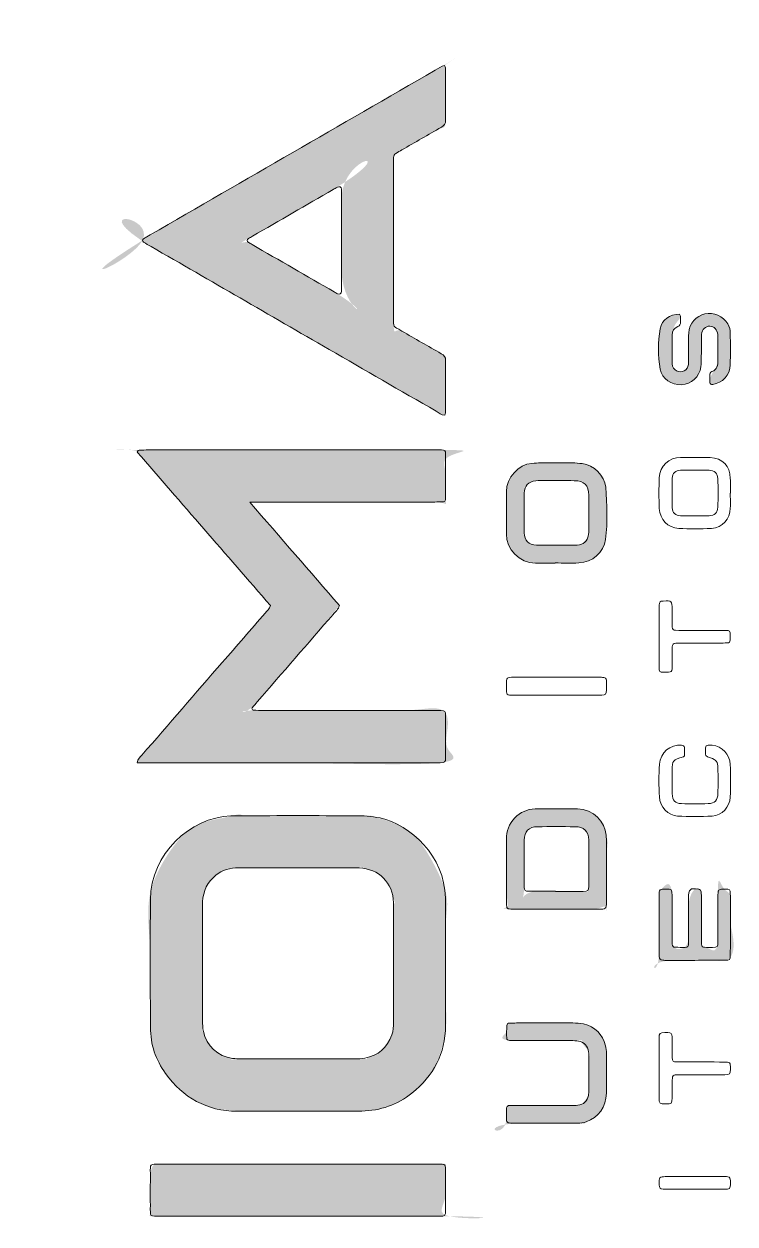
# Model space of a CAD drawing. Header units: metres. Extents: x -144 to 1000, y -717 to 29.
# Drawn here: x 62.16 to 63.216, y -548.231 to -546.448 of the extents above; entities that cross this region are included whole.
import ezdxf

# ---------------------------------------------------------------- set-up
doc = ezdxf.new("R2010")
doc.units = ezdxf.units.M
doc.layers.get('0').update_dxf_attribs({"color": 1})
doc.layers.add('G-IMPT', color=1, linetype='Continuous', lineweight=9)

# ---------------------------------------------------------------- blocks, each defined once
blk = doc.blocks.new('Bajo Derecha A2 - 00-LOGO ACROMATICO_dwg-1898258-INDICE Y PORTADA')
at = {"layer": 'G-IMPT', "lineweight": 9}
h = blk.add_hatch(color=256, dxfattribs=at)
edge = h.paths.add_edge_path()
edge.add_spline(control_points=[(2.877329, -17.94751), (2.877268, -17.947524), (2.878387, -17.94689), (2.875439, -17.948589), (2.874672, -17.949034), (2.871042, -17.951117), (2.874064, -17.949907), (2.871822, -17.94959), (2.873307, -17.950424), (2.87385, -17.950739), (2.874269, -17.950981), (2.874853, -17.951319), (2.875708, -17.951812), (2.876035, -17.952001), (2.876401, -17.952212), (2.877328, -17.952746), (2.877263, -17.95273), (2.877331, -17.952732)], knot_values=[-1, -1, -1, -1, -0.854167, -0.833333, -0.791667, -0.770833, -0.572917, -0.375, -0.354167, -0.333333, -0.3125, -0.291667, -0.25, -0.208333, -0.1875, -0.166667, 0, 0, 0, 0], degree=3, periodic=0)
edge.add_spline(control_points=[(2.877331, -17.952732), (2.877339, -17.952743), (2.877343, -17.952795), (2.877342, -17.952201), (2.877346, -17.951865), (2.877358, -17.951859), (2.877169, -17.951754), (2.876975, -17.95164), (2.876793, -17.95154), (2.876577, -17.95139), (2.87657, -17.951603), (2.876563, -17.951148), (2.876564, -17.950799), (2.876567, -17.95035), (2.876566, -17.949013), (2.87657, -17.948846), (2.876551, -17.948852), (2.876743, -17.948739), (2.877002, -17.948592), (2.877298, -17.948408), (2.877343, -17.948471), (2.877345, -17.948244), (2.877342, -17.948047), (2.877344, -17.947449), (2.877339, -17.947504), (2.877329, -17.94751)], knot_values=[-1, -1, -1, -1, -0.895833, -0.875, -0.854167, -0.78125, -0.75, -0.729167, -0.708333, -0.682292, -0.625, -0.614583, -0.604167, -0.583333, -0.5625, -0.494792, -0.333333, -0.291667, -0.270833, -0.239583, -0.174479, -0.145833, -0.125, -0.104167, 0, 0, 0, 0], degree=3, periodic=0)
edge = h.paths.add_edge_path()
edge.add_spline(control_points=[(2.874399, -17.950153), (2.874337, -17.95011), (2.873989, -17.950334), (2.87526, -17.949594), (2.876819, -17.948716), (2.875742, -17.948843), (2.87579, -17.949686), (2.875786, -17.949906), (2.875787, -17.950054), (2.875787, -17.950128)], knot_values=[-1, -1, -1, -1, -0.666667, -0.619048, -0.571429, -0.142857, -0.095238, -0.047619, 0, 0, 0, 0], degree=3, periodic=0)
edge.add_spline(control_points=[(2.875787, -17.950128), (2.875787, -17.950205), (2.875789, -17.950356), (2.875759, -17.951232), (2.876422, -17.951309), (2.875429, -17.950749), (2.874415, -17.950162), (2.874423, -17.950168), (2.874399, -17.950153)], knot_values=[-1, -1, -1, -1, -0.941176, -0.882353, -0.352941, -0.294118, -0.235294, 0, 0, 0, 0], degree=3, periodic=0)
h = blk.add_hatch(color=256, dxfattribs=at)
edge = h.paths.add_edge_path()
edge.add_spline(control_points=[(2.881336, -17.952275), (2.881259, -17.952288), (2.881282, -17.952166), (2.881423, -17.951961), (2.881407, -17.951593), (2.88145, -17.951581), (2.881319, -17.951354), (2.881162, -17.951453), (2.881167, -17.951672), (2.881163, -17.951901), (2.881186, -17.951916), (2.881112, -17.952172), (2.880959, -17.952272), (2.880772, -17.952287), (2.880592, -17.952193), (2.880545, -17.952003), (2.880521, -17.951802), (2.880529, -17.95157), (2.880565, -17.951386), (2.880656, -17.95125), (2.880772, -17.951224), (2.880842, -17.951225)], knot_values=[-1, -1, -1, -1, -0.770833, -0.710938, -0.677083, -0.578125, -0.505208, -0.4375, -0.395833, -0.354167, -0.290365, -0.260417, -0.229167, -0.197917, -0.166667, -0.135417, -0.114583, -0.088542, -0.0625, -0.03125, 0, 0, 0, 0], degree=3, periodic=0)
edge.add_spline(control_points=[(2.880842, -17.951225), (2.880873, -17.951326), (2.880749, -17.951306), (2.880729, -17.951595), (2.880732, -17.951906), (2.880711, -17.952062), (2.880938, -17.952118), (2.880982, -17.951916), (2.880977, -17.951812), (2.880962, -17.951546), (2.881008, -17.951348), (2.881188, -17.951201), (2.881422, -17.951222), (2.881604, -17.9514), (2.881601, -17.951438), (2.881598, -17.951692), (2.881609, -17.951894), (2.881587, -17.95207), (2.881509, -17.952215), (2.881401, -17.952261), (2.881336, -17.952275)], knot_values=[-1, -1, -1, -1, -0.796875, -0.75, -0.71875, -0.65625, -0.578125, -0.498698, -0.4375, -0.395833, -0.354167, -0.3125, -0.270833, -0.229167, -0.15625, -0.119792, -0.09375, -0.0625, -0.03125, 0, 0, 0, 0], degree=3, periodic=0)
h = blk.add_hatch(color=256, dxfattribs=at)
edge = h.paths.add_edge_path()
edge.add_line((2.872734, -17.953285), (2.873729, -17.954431))
edge.add_line((2.873729, -17.954431), (2.874724, -17.955577))
edge.add_spline(control_points=[(2.874415, -17.954031), (2.874493, -17.954031), (2.874401, -17.954031), (2.87487, -17.954031), (2.875352, -17.954031), (2.875875, -17.954031), (2.876402, -17.954031), (2.877035, -17.954031), (2.8774, -17.954022), (2.877337, -17.954137), (2.877337, -17.953845), (2.877361, -17.953583), (2.877235, -17.953273), (2.878068, -17.953253), (2.876616, -17.953254), (2.87561, -17.953254), (2.874831, -17.953254), (2.874073, -17.953254), (2.873439, -17.953254), (2.87173, -17.953255), (2.872767, -17.95322), (2.872734, -17.953285)], knot_values=[0, 0, 0, 0, 0.104167, 0.125, 0.145833, 0.166667, 0.1875, 0.208333, 0.25, 0.419271, 0.479167, 0.520833, 0.5625, 0.661458, 0.6875, 0.708333, 0.729167, 0.75, 0.770833, 0.791667, 1, 1, 1, 1], degree=3, periodic=0)
edge = h.paths.add_edge_path()
edge.add_spline(control_points=[(2.875756, -17.955576), (2.875665, -17.955687), (2.875522, -17.95586), (2.875317, -17.956104), (2.875164, -17.956285), (2.874947, -17.956535), (2.874668, -17.956841), (2.874383, -17.957218), (2.874215, -17.957161), (2.874453, -17.957142), (2.87468, -17.957147), (2.874999, -17.957148), (2.875506, -17.957149), (2.876084, -17.957147), (2.87647, -17.957147), (2.876699, -17.957148), (2.876998, -17.957131), (2.877209, -17.957089), (2.877373, -17.957176), (2.877384, -17.957376), (2.877343, -17.95759), (2.87736, -17.957754), (2.877543, -17.957873), (2.877193, -17.957949), (2.8764, -17.957952), (2.875414, -17.957933), (2.874768, -17.957926), (2.874234, -17.957928), (2.873527, -17.957927), (2.873042, -17.957927), (2.872735, -17.957927)], knot_values=[0, 0, 0, 0, 0.055556, 0.083333, 0.111111, 0.138889, 0.180556, 0.215278, 0.305556, 0.333333, 0.347222, 0.361111, 0.388889, 0.416667, 0.4375, 0.451389, 0.472222, 0.527778, 0.576389, 0.611111, 0.645833, 0.694444, 0.756944, 0.777778, 0.833333, 0.861111, 0.888889, 0.916667, 0.944444, 1, 1, 1, 1], degree=3, periodic=0)
edge.add_spline(control_points=[(2.872735, -17.957927), (2.872707, -17.95793), (2.872749, -17.957866), (2.872975, -17.957619), (2.873598, -17.956897), (2.873949, -17.956494), (2.87432, -17.956066), (2.874722, -17.955605), (2.874727, -17.955596), (2.874724, -17.955577)], knot_values=[0, 0, 0, 0, 0.214286, 0.285714, 0.428571, 0.5, 0.571429, 0.75, 1, 1, 1, 1], degree=3, periodic=0)
edge.add_line((2.875756, -17.955576), (2.875095, -17.954815))
edge.add_line((2.875095, -17.954815), (2.874415, -17.954031))
h = blk.add_hatch(color=256, dxfattribs=at)
edge = h.paths.add_edge_path()
edge.add_spline(control_points=[(2.878982, -17.954943), (2.878926, -17.954943), (2.878822, -17.954945), (2.878711, -17.954945), (2.87846, -17.954901), (2.87834, -17.954768), (2.878239, -17.954593), (2.878258, -17.954393), (2.878249, -17.954197), (2.878259, -17.954005), (2.878239, -17.953807), (2.878334, -17.953627), (2.878474, -17.953485), (2.878837, -17.953422), (2.878779, -17.953446), (2.879362, -17.953448), (2.879267, -17.953434), (2.879542, -17.953495), (2.879689, -17.953631), (2.879744, -17.953813), (2.87975, -17.954001), (2.87976, -17.954181), (2.879753, -17.954364), (2.879745, -17.954551), (2.879707, -17.954724), (2.879592, -17.954859), (2.879424, -17.954932), (2.879177, -17.954959), (2.879077, -17.954944), (2.878982, -17.954942)], knot_values=[0, 0, 0, 0, 0.052083, 0.09375, 0.119792, 0.145833, 0.169271, 0.197917, 0.229167, 0.252604, 0.28125, 0.3125, 0.338542, 0.369792, 0.5, 0.541667, 0.630208, 0.664062, 0.697917, 0.729167, 0.75, 0.770833, 0.791667, 0.8125, 0.838542, 0.864583, 0.895833, 0.927083, 1, 1, 1, 1], degree=3, periodic=0)
edge.add_line((2.878982, -17.954943), (2.878982, -17.954943))
edge.add_line((2.878982, -17.954943), (2.878982, -17.954942))
edge = h.paths.add_edge_path()
edge.add_line((2.878998, -17.954677), (2.878998, -17.954677))
edge.add_line((2.878998, -17.954677), (2.878998, -17.954677))
edge.add_spline(control_points=[(2.878998, -17.954677), (2.87893, -17.954678), (2.878812, -17.954682), (2.878601, -17.954673), (2.878513, -17.954589), (2.87852, -17.954363), (2.878516, -17.954181), (2.878521, -17.954001), (2.878514, -17.953796), (2.878644, -17.953704), (2.878768, -17.953712), (2.878899, -17.953713), (2.879152, -17.953708), (2.879349, -17.953713), (2.879474, -17.953776), (2.879488, -17.953969), (2.879484, -17.95417), (2.87948, -17.954563), (2.879525, -17.954485), (2.879369, -17.954697), (2.879169, -17.954674), (2.879052, -17.954677), (2.878998, -17.954677)], knot_values=[-1, -1, -1, -1, -0.9375, -0.885417, -0.828125, -0.796875, -0.770833, -0.744792, -0.713542, -0.65625, -0.578125, -0.520833, -0.479167, -0.442708, -0.390625, -0.354167, -0.322917, -0.291667, -0.167969, -0.104167, -0.046875, 0, 0, 0, 0], degree=3, periodic=0)
h = blk.add_hatch(color=256, dxfattribs=at)
edge = h.paths.add_edge_path()
edge.add_spline(control_points=[(2.877343, -17.960922), (2.877343, -17.961004), (2.877344, -17.961148), (2.877343, -17.961359), (2.877345, -17.961573), (2.877362, -17.961778), (2.877333, -17.962002), (2.87727, -17.962263), (2.877161, -17.962541), (2.876977, -17.962747), (2.876786, -17.962906), (2.876621, -17.963015), (2.876437, -17.963079), (2.876242, -17.963127), (2.876042, -17.96313), (2.875844, -17.963139), (2.875706, -17.963133), (2.875411, -17.963134), (2.875173, -17.963133), (2.874958, -17.963135), (2.874781, -17.963139), (2.874599, -17.963141), (2.874424, -17.963134), (2.874251, -17.963125), (2.874075, -17.963116), (2.873904, -17.963094), (2.873747, -17.963051), (2.873598, -17.962972), (2.873454, -17.962868), (2.873313, -17.962745), (2.873173, -17.962608), (2.87307, -17.962456), (2.872993, -17.962258), (2.872946, -17.962125), (2.872934, -17.961966), (2.872925, -17.961677), (2.872925, -17.96141), (2.872927, -17.961148), (2.872929, -17.960916), (2.872928, -17.96066), (2.8729, -17.960369), (2.872895, -17.960062), (2.872932, -17.959819), (2.873028, -17.959577), (2.873161, -17.959334), (2.873303, -17.959136), (2.873458, -17.958958), (2.873624, -17.958847), (2.873845, -17.958781), (2.874068, -17.958743), (2.874341, -17.958668), (2.874217, -17.958723), (2.874642, -17.958715), (2.875389, -17.958717), (2.875785, -17.958718), (2.875958, -17.958716), (2.876203, -17.958727), (2.87617, -17.958694), (2.876477, -17.958794), (2.876718, -17.958884), (2.876885, -17.959009), (2.877013, -17.959177), (2.877144, -17.959391), (2.877247, -17.959596), (2.877333, -17.959798), (2.877376, -17.959984), (2.87736, -17.960178), (2.877339, -17.960361), (2.877347, -17.960617), (2.877343, -17.960799), (2.877341, -17.960922)], knot_values=[0, 0, 0, 0, 0.019231, 0.033654, 0.048077, 0.067308, 0.079327, 0.096154, 0.115385, 0.134615, 0.149038, 0.163462, 0.182692, 0.201923, 0.221154, 0.240385, 0.269231, 0.288462, 0.307692, 0.317308, 0.326923, 0.336538, 0.346154, 0.355769, 0.365385, 0.375, 0.384615, 0.394231, 0.403846, 0.413462, 0.425481, 0.442308, 0.461538, 0.480769, 0.5, 0.509615, 0.519231, 0.528846, 0.536058, 0.543269, 0.557692, 0.567308, 0.576923, 0.586538, 0.596154, 0.605769, 0.612981, 0.625, 0.634615, 0.644231, 0.658654, 0.706731, 0.721154, 0.769231, 0.778846, 0.793269, 0.808894, 0.84375, 0.860577, 0.875, 0.884615, 0.894231, 0.903846, 0.913462, 0.920673, 0.932692, 0.947115, 0.959135, 0.971154, 1, 1, 1, 1], degree=3, periodic=0)
edge.add_line((2.877343, -17.960922), (2.877342, -17.960922))
edge.add_line((2.877342, -17.960922), (2.877341, -17.960922))
edge = h.paths.add_edge_path()
edge.add_spline(control_points=[(2.873708, -17.960923), (2.873707, -17.960617), (2.873708, -17.960233), (2.873709, -17.959872), (2.873774, -17.959749), (2.873926, -17.959582), (2.87407, -17.959507), (2.874353, -17.959492), (2.873994, -17.959498), (2.874974, -17.959498), (2.875608, -17.959496), (2.87622, -17.959507), (2.875961, -17.959446), (2.876316, -17.959564), (2.876493, -17.959715), (2.87663, -17.960165), (2.876557, -17.959882), (2.876566, -17.960345), (2.876565, -17.96064), (2.876565, -17.960835), (2.876565, -17.960932)], knot_values=[-1, -1, -1, -1, -0.947917, -0.916667, -0.854167, -0.802083, -0.75, -0.682292, -0.583333, -0.541667, -0.5, -0.447917, -0.34375, -0.3125, -0.28125, -0.244792, -0.125, -0.083333, -0.041667, 0, 0, 0, 0], degree=3, periodic=0)
edge.add_spline(control_points=[(2.876565, -17.960932), (2.876565, -17.961035), (2.876565, -17.961234), (2.876563, -17.961801), (2.876579, -17.961875), (2.876513, -17.962075), (2.876369, -17.962264), (2.876037, -17.962377), (2.876343, -17.962346), (2.875586, -17.962351), (2.87498, -17.962351), (2.873794, -17.962344), (2.874375, -17.962398), (2.873975, -17.962296), (2.87383, -17.962186), (2.873678, -17.961868), (2.873715, -17.961971), (2.873708, -17.96159), (2.873708, -17.961179), (2.873708, -17.960923)], knot_values=[-1, -1, -1, -1, -0.958333, -0.916667, -0.791667, -0.739583, -0.697917, -0.65625, -0.541667, -0.5, -0.458333, -0.416667, -0.290365, -0.260417, -0.229167, -0.1875, -0.083333, -0.041667, 0, 0, 0, 0], degree=3, periodic=0)
h = blk.add_hatch(color=256, dxfattribs=at)
edge = h.paths.add_edge_path()
edge.add_spline(control_points=[(2.878997, -17.958615), (2.878925, -17.958615), (2.878776, -17.958616), (2.878566, -17.958618), (2.878453, -17.958679), (2.878313, -17.958808), (2.878256, -17.958961), (2.87825, -17.959061), (2.878254, -17.959397), (2.878248, -17.960088), (2.878336, -17.960082), (2.878082, -17.960115), (2.878614, -17.960114), (2.878798, -17.960114), (2.878925, -17.960114), (2.878988, -17.960114)], knot_values=[-1, -1, -1, -1, -0.958333, -0.90625, -0.833333, -0.770833, -0.703125, -0.65625, -0.625, -0.583333, -0.364583, -0.125, -0.083333, -0.041667, 0, 0, 0, 0], degree=3, periodic=0)
edge.add_spline(control_points=[(2.878988, -17.960114), (2.879093, -17.960114), (2.879317, -17.960112), (2.879673, -17.960127), (2.879758, -17.959998), (2.879748, -17.960266), (2.87975, -17.959659), (2.879746, -17.959056), (2.879795, -17.959196), (2.879693, -17.958813), (2.879545, -17.958671), (2.879362, -17.958606), (2.879167, -17.958618), (2.879053, -17.958613), (2.878997, -17.958615)], knot_values=[-1, -1, -1, -1, -0.916667, -0.833333, -0.635417, -0.458333, -0.416667, -0.375, -0.197917, -0.151042, -0.114583, -0.072917, -0.036458, 0, 0, 0, 0], degree=3, periodic=0)
edge = h.paths.add_edge_path()
edge.add_line((2.878987, -17.959847), (2.878987, -17.959848))
edge.add_line((2.878987, -17.959848), (2.878987, -17.959848))
edge.add_spline(control_points=[(2.878987, -17.959847), (2.878887, -17.959847), (2.8784, -17.959808), (2.878532, -17.960151), (2.878518, -17.959469), (2.878518, -17.959171), (2.878524, -17.958938), (2.878602, -17.95889), (2.878811, -17.958877), (2.879013, -17.958881), (2.879198, -17.958882), (2.879395, -17.958883), (2.879475, -17.958962), (2.879485, -17.959132), (2.879484, -17.959363), (2.879483, -17.959624), (2.879484, -17.959909), (2.879443, -17.95984), (2.879155, -17.95985), (2.879045, -17.959848), (2.878987, -17.959848)], knot_values=[-1, -1, -1, -1, -0.927083, -0.708333, -0.645833, -0.614583, -0.578125, -0.515625, -0.479167, -0.447917, -0.416667, -0.380208, -0.322917, -0.286458, -0.260417, -0.229167, -0.1875, -0.083333, -0.041667, 0, 0, 0, 0], degree=3, periodic=0)
h = blk.add_hatch(color=256, dxfattribs=at)
edge = h.paths.add_edge_path()
edge.add_line((2.8816, -17.960345), (2.8816, -17.960345))
edge.add_line((2.8816, -17.960345), (2.8816, -17.960345))
edge.add_spline(control_points=[(2.8816, -17.960345), (2.881632, -17.960463), (2.88167, -17.960698), (2.881601, -17.960891), (2.881398, -17.960887), (2.881229, -17.960875), (2.881064, -17.960884), (2.880877, -17.960885), (2.880266, -17.960861), (2.880549, -17.961221), (2.880534, -17.96061), (2.880537, -17.959717), (2.880492, -17.959971), (2.880721, -17.959594), (2.880735, -17.960039), (2.88073, -17.960298), (2.880732, -17.96052), (2.88071, -17.960684), (2.880858, -17.960743), (2.880985, -17.960629), (2.880976, -17.960401), (2.880966, -17.960161), (2.880981, -17.959915), (2.88112, -17.959736), (2.881181, -17.959875), (2.881166, -17.960064), (2.881166, -17.960344), (2.881165, -17.960789), (2.881204, -17.960597), (2.8814, -17.960816), (2.881424, -17.960507), (2.881421, -17.960223), (2.881401, -17.959475), (2.881456, -17.959849), (2.881622, -17.95986), (2.881596, -17.960155), (2.881601, -17.960277), (2.8816, -17.960345)], knot_values=[-1, -1, -1, -1, -0.982143, -0.957589, -0.941964, -0.929688, -0.919643, -0.910714, -0.901786, -0.821429, -0.8125, -0.803571, -0.736607, -0.678571, -0.660714, -0.651786, -0.638393, -0.607143, -0.553571, -0.517857, -0.497768, -0.482143, -0.455357, -0.424107, -0.375, -0.352679, -0.339286, -0.323661, -0.263393, -0.216518, -0.205357, -0.196429, -0.180804, -0.098214, -0.053571, -0.026786, 0, 0, 0, 0], degree=3, periodic=0)
h = blk.add_hatch(color=256, dxfattribs=at)
edge = h.paths.add_edge_path()
edge.add_spline(control_points=[(2.879215, -17.963046), (2.879252, -17.96305), (2.879382, -17.96308), (2.8795, -17.962847), (2.879483, -17.962824), (2.879477, -17.962241), (2.879539, -17.962288), (2.879298, -17.962039), (2.879499, -17.962085), (2.878708, -17.962076), (2.878022, -17.962087), (2.878385, -17.961946), (2.878165, -17.961808), (2.878569, -17.961816), (2.878727, -17.961815), (2.878816, -17.961815)], knot_values=[-1, -1, -1, -1, -0.90625, -0.833333, -0.770833, -0.729167, -0.645833, -0.585938, -0.5, -0.458333, -0.416667, -0.25, -0.083333, -0.041667, 0, 0, 0, 0], degree=3, periodic=0)
edge.add_spline(control_points=[(2.878816, -17.961815), (2.878897, -17.961814), (2.879024, -17.961814), (2.879296, -17.961816), (2.879333, -17.961812), (2.879508, -17.961855), (2.879717, -17.962035), (2.879747, -17.962237), (2.87975, -17.962244), (2.879749, -17.96251), (2.879758, -17.962709), (2.87974, -17.962888), (2.879724, -17.963077), (2.879563, -17.963228), (2.879329, -17.963353), (2.879549, -17.963302), (2.878812, -17.963314), (2.877691, -17.9633), (2.878312, -17.963637), (2.878237, -17.963035), (2.87832, -17.963048), (2.878584, -17.963042), (2.878804, -17.963047), (2.879003, -17.963045), (2.879145, -17.963046), (2.879215, -17.963046)], knot_values=[-1, -1, -1, -1, -0.958333, -0.927083, -0.864583, -0.822917, -0.791667, -0.751302, -0.6875, -0.65625, -0.635417, -0.614583, -0.585938, -0.5625, -0.53125, -0.458333, -0.416667, -0.395833, -0.161458, -0.123698, -0.080729, -0.0625, -0.041667, -0.020833, 0, 0, 0, 0], degree=3, periodic=0)
h = blk.add_hatch(color=256, dxfattribs=at)
edge = h.paths.add_edge_path()
edge.add_spline(control_points=[(2.875136, -17.964702), (2.874824, -17.964702), (2.874259, -17.964702), (2.873262, -17.964701), (2.872867, -17.964703), (2.872948, -17.964717), (2.872925, -17.964477), (2.872933, -17.964287), (2.87292, -17.96399), (2.873025, -17.963893), (2.873004, -17.963926), (2.873258, -17.963924), (2.873803, -17.963925), (2.874378, -17.963925), (2.874843, -17.963925), (2.875145, -17.963925)], knot_values=[-1, -1, -1, -1, -0.958333, -0.916667, -0.895833, -0.78125, -0.708333, -0.625, -0.552083, -0.40625, -0.208333, -0.166667, -0.125, -0.083333, 0, 0, 0, 0], degree=3, periodic=0)
edge.add_spline(control_points=[(2.875145, -17.963925), (2.875326, -17.963925), (2.87569, -17.963925), (2.876218, -17.963924), (2.877432, -17.963929), (2.877337, -17.963866), (2.87734, -17.964176), (2.877369, -17.964491), (2.877035, -17.964819), (2.878678, -17.964699), (2.876789, -17.964702), (2.876185, -17.964702), (2.875692, -17.964702), (2.875322, -17.964702), (2.875136, -17.964702)], knot_values=[-1, -1, -1, -1, -0.952381, -0.904762, -0.857143, -0.660714, -0.595238, -0.52381, -0.380952, -0.095238, -0.071429, -0.047619, -0.02381, 0, 0, 0, 0], degree=3, periodic=0)
for points, knots in [([(2.877331, -17.952732), (2.877279, -17.952735), (2.877242, -17.952697), (2.877201, -17.952674), (2.876668, -17.952367), (2.876135, -17.952059), (2.875602, -17.951751), (2.874716, -17.951239), (2.873829, -17.950727), (2.872943, -17.950215), (2.872904, -17.950193), (2.872865, -17.950172), (2.872828, -17.950147), (2.872809, -17.950134), (2.872808, -17.950113), (2.872828, -17.9501), (2.872861, -17.950078), (2.872895, -17.950058), (2.872929, -17.950039), (2.874349, -17.949219), (2.875768, -17.948399), (2.877188, -17.94758), (2.877233, -17.947554), (2.877276, -17.947519), (2.877329, -17.94751)], [0, 0, 0, 0, 1, 1, 1, 2, 2, 2, 3, 3, 3, 4, 4, 4, 5, 5, 5, 6, 6, 6, 7, 7, 7, 8, 8, 8, 8]), ([(2.877329, -17.94751), (2.877335, -17.947526), (2.877342, -17.947535), (2.877342, -17.947544), (2.877343, -17.947805), (2.877342, -17.948066), (2.877344, -17.948327), (2.877345, -17.948379), (2.877322, -17.948407), (2.87728, -17.948431), (2.877083, -17.948543), (2.876887, -17.948657), (2.876691, -17.94877), (2.876661, -17.948787), (2.876632, -17.948805), (2.876602, -17.948822), (2.876578, -17.948835), (2.876568, -17.948856), (2.876567, -17.948882), (2.876566, -17.948916), (2.876566, -17.948951), (2.876566, -17.948985), (2.876566, -17.949744), (2.876566, -17.950502), (2.876567, -17.951261), (2.876567, -17.951436), (2.876547, -17.951392), (2.87669, -17.951477), (2.876885, -17.951592), (2.877082, -17.951703), (2.877279, -17.951815), (2.877321, -17.951839), (2.877345, -17.951867), (2.877344, -17.951919), (2.877342, -17.95218), (2.877343, -17.952441), (2.877342, -17.952702), (2.877342, -17.952711), (2.877336, -17.95272), (2.877331, -17.952732)], [8, 8, 8, 8, 9, 9, 9, 10, 10, 10, 11, 11, 11, 12, 12, 12, 13, 13, 13, 14, 14, 14, 15, 15, 15, 16, 16, 16, 17, 17, 17, 18, 18, 18, 19, 19, 19, 20, 20, 20, 21, 21, 21, 21]), ([(2.874399, -17.950153), (2.874373, -17.950136), (2.874371, -17.950112), (2.874395, -17.950096), (2.874416, -17.950083), (2.874437, -17.950071), (2.874459, -17.950059), (2.874859, -17.949827), (2.87526, -17.949595), (2.875661, -17.949364), (2.875682, -17.949351), (2.875704, -17.949339), (2.875726, -17.949328), (2.875761, -17.94931), (2.875784, -17.949321), (2.875786, -17.949359), (2.875788, -17.949394), (2.875787, -17.949428), (2.875787, -17.949463), (2.875787, -17.949685), (2.875787, -17.949906), (2.875787, -17.950128)], [6, 6, 6, 6, 7, 7, 7, 8, 8, 8, 9, 9, 9, 10, 10, 10, 11, 11, 11, 12, 12, 12, 13, 13, 13, 13]), ([(2.875787, -17.950128), (2.875787, -17.950345), (2.875787, -17.950562), (2.875787, -17.950779), (2.875787, -17.950813), (2.875787, -17.950848), (2.875786, -17.950882), (2.875784, -17.950922), (2.875763, -17.950937), (2.87573, -17.950921), (2.875713, -17.950912), (2.875696, -17.950902), (2.875679, -17.950892), (2.875269, -17.950656), (2.87486, -17.95042), (2.87445, -17.950183), (2.874433, -17.950173), (2.874416, -17.950164), (2.874399, -17.950153)], [0, 0, 0, 0, 1, 1, 1, 2, 2, 2, 3, 3, 3, 4, 4, 4, 5, 5, 5, 6, 6, 6, 6]), ([(2.881336, -17.952275), (2.881314, -17.952278), (2.881296, -17.952267), (2.881294, -17.952245), (2.881291, -17.95221), (2.88129, -17.952176), (2.881291, -17.952142), (2.881291, -17.952116), (2.881299, -17.952093), (2.881325, -17.952082), (2.881402, -17.952051), (2.881417, -17.951988), (2.881415, -17.951914), (2.881413, -17.951801), (2.881415, -17.951687), (2.881415, -17.951574), (2.881415, -17.951559), (2.881415, -17.951544), (2.881413, -17.95153), (2.881405, -17.951457), (2.881355, -17.951405), (2.881292, -17.951404), (2.881228, -17.951403), (2.881173, -17.951452), (2.88117, -17.951526), (2.881165, -17.951634), (2.881168, -17.951742), (2.881166, -17.95185), (2.881166, -17.951904), (2.881167, -17.951959), (2.881159, -17.952012), (2.881137, -17.952163), (2.881017, -17.952271), (2.880869, -17.952278), (2.88072, -17.952286), (2.880579, -17.952194), (2.880553, -17.952045), (2.880517, -17.951846), (2.880517, -17.951642), (2.880553, -17.951444), (2.880579, -17.951302), (2.880692, -17.951228), (2.880842, -17.951225)], [13, 13, 13, 13, 14, 14, 14, 15, 15, 15, 16, 16, 16, 17, 17, 17, 18, 18, 18, 19, 19, 19, 20, 20, 20, 21, 21, 21, 22, 22, 22, 23, 23, 23, 24, 24, 24, 25, 25, 25, 26, 26, 26, 27, 27, 27, 27]), ([(2.880842, -17.951225), (2.880863, -17.951262), (2.880851, -17.951302), (2.880854, -17.951341), (2.880857, -17.951373), (2.880845, -17.951397), (2.880813, -17.951411), (2.880758, -17.951434), (2.88073, -17.951477), (2.88073, -17.951537), (2.880731, -17.95168), (2.88073, -17.951823), (2.880731, -17.951966), (2.880732, -17.952014), (2.880753, -17.952051), (2.880797, -17.952072), (2.880875, -17.95211), (2.880962, -17.952063), (2.880973, -17.951976), (2.880977, -17.951937), (2.880975, -17.951897), (2.880975, -17.951858), (2.880975, -17.95174), (2.880971, -17.951621), (2.880977, -17.951504), (2.880984, -17.951367), (2.881091, -17.951248), (2.881219, -17.951221), (2.881355, -17.951192), (2.88149, -17.951251), (2.881561, -17.95137), (2.881587, -17.951413), (2.8816, -17.95146), (2.881599, -17.951511), (2.881599, -17.951668), (2.881603, -17.951826), (2.881598, -17.951983), (2.881594, -17.952134), (2.881482, -17.952255), (2.881336, -17.952275)], [0, 0, 0, 0, 1, 1, 1, 2, 2, 2, 3, 3, 3, 4, 4, 4, 5, 5, 5, 6, 6, 6, 7, 7, 7, 8, 8, 8, 9, 9, 9, 10, 10, 10, 11, 11, 11, 12, 12, 12, 13, 13, 13, 13]), ([(2.872734, -17.953285), (2.87275, -17.953245), (2.872778, -17.953255), (2.8728, -17.953255), (2.872889, -17.953253), (2.872978, -17.953254), (2.873067, -17.953254), (2.874436, -17.953254), (2.875806, -17.953254), (2.877176, -17.953254), (2.877365, -17.953254), (2.877342, -17.953231), (2.877343, -17.953417), (2.877344, -17.953599), (2.877344, -17.953781), (2.877342, -17.953963), (2.877342, -17.954025), (2.877337, -17.954029), (2.877273, -17.95403), (2.877233, -17.954031), (2.877194, -17.954031), (2.877154, -17.954031), (2.876302, -17.954031), (2.87545, -17.954031), (2.874597, -17.954031), (2.874549, -17.954031), (2.874501, -17.954031), (2.874415, -17.954031)], [19, 19, 19, 19, 20, 20, 20, 21, 21, 21, 22, 22, 22, 23, 23, 23, 24, 24, 24, 25, 25, 25, 26, 26, 26, 27, 27, 27, 28, 28, 28, 28]), ([(2.881599, -17.953901), (2.881599, -17.953974), (2.881602, -17.954048), (2.881599, -17.954122), (2.881593, -17.95429), (2.881484, -17.954414), (2.881316, -17.954425), (2.881155, -17.954435), (2.880991, -17.954435), (2.880829, -17.954425), (2.880663, -17.954415), (2.880547, -17.954295), (2.880538, -17.954127), (2.88053, -17.953975), (2.880532, -17.953822), (2.880537, -17.95367), (2.880543, -17.953493), (2.880686, -17.953362), (2.880854, -17.953365), (2.881001, -17.953367), (2.881149, -17.953361), (2.881297, -17.953367), (2.881481, -17.953374), (2.881594, -17.953493), (2.881599, -17.953679), (2.881601, -17.953753), (2.8816, -17.953827), (2.8816, -17.953901)], [0, 0, 0, 0, 1, 1, 1, 2, 2, 2, 3, 3, 3, 4, 4, 4, 5, 5, 5, 6, 6, 6, 7, 7, 7, 8, 8, 8, 9, 9, 9, 9]), ([(2.878982, -17.954943), (2.878884, -17.954943), (2.878785, -17.954942), (2.878687, -17.954943), (2.878449, -17.954946), (2.878249, -17.954732), (2.878253, -17.954511), (2.878256, -17.954299), (2.878255, -17.954087), (2.878253, -17.953876), (2.878251, -17.953673), (2.878431, -17.953469), (2.878634, -17.953454), (2.878678, -17.953451), (2.878722, -17.953447), (2.878767, -17.953446), (2.878924, -17.953445), (2.879082, -17.953445), (2.879239, -17.953447), (2.879288, -17.953447), (2.879337, -17.953452), (2.879386, -17.953458), (2.879553, -17.953476), (2.879723, -17.95364), (2.879737, -17.953809), (2.879759, -17.954069), (2.879766, -17.95433), (2.879734, -17.954589), (2.87971, -17.954786), (2.879536, -17.954932), (2.879336, -17.954941), (2.879218, -17.954947), (2.8791, -17.954942), (2.878982, -17.954942)], [0, 0, 0, 0, 1, 1, 1, 2, 2, 2, 3, 3, 3, 4, 4, 4, 5, 5, 5, 6, 6, 6, 7, 7, 7, 8, 8, 8, 9, 9, 9, 10, 10, 10, 11, 11, 11, 11]), ([(2.881067, -17.954239), (2.880996, -17.954239), (2.880925, -17.954238), (2.880854, -17.954236), (2.880779, -17.954234), (2.880734, -17.95419), (2.880732, -17.954116), (2.880728, -17.953969), (2.880729, -17.953822), (2.880732, -17.953675), (2.880734, -17.953601), (2.880779, -17.953559), (2.880855, -17.953555), (2.880933, -17.953551), (2.881011, -17.953554), (2.88109, -17.953554)], [4.5, 4.5, 4.5, 4.5, 5, 5, 5, 6, 6, 6, 7, 7, 7, 8, 8, 8, 9, 9, 9, 9]), ([(2.88109, -17.953554), (2.881154, -17.953554), (2.881218, -17.953552), (2.881281, -17.953555), (2.881362, -17.953559), (2.88141, -17.953602), (2.881413, -17.953682), (2.881417, -17.953825), (2.881417, -17.953967), (2.881413, -17.954109), (2.881411, -17.954189), (2.881363, -17.954234), (2.881281, -17.954236), (2.88121, -17.954238), (2.881138, -17.954239), (2.881067, -17.954239)], [0, 0, 0, 0, 1, 1, 1, 2, 2, 2, 3, 3, 3, 4, 4, 4, 4.5, 4.5, 4.5, 4.5]), ([(2.878998, -17.954677), (2.8789, -17.954677), (2.878801, -17.95468), (2.878703, -17.954676), (2.878585, -17.954672), (2.878522, -17.954608), (2.87852, -17.95449), (2.878517, -17.954293), (2.878517, -17.954096), (2.87852, -17.953899), (2.878522, -17.953788), (2.878581, -17.953726), (2.878691, -17.953714), (2.87874, -17.953709), (2.87879, -17.953712), (2.878839, -17.953712), (2.878982, -17.953712), (2.879125, -17.95371), (2.879267, -17.953713), (2.87942, -17.953716), (2.87948, -17.953776), (2.879483, -17.953931), (2.879485, -17.954109), (2.879483, -17.954286), (2.879483, -17.954464), (2.879483, -17.954483), (2.879482, -17.954503), (2.879479, -17.954522), (2.879463, -17.954615), (2.879403, -17.954672), (2.879309, -17.954676), (2.879205, -17.95468), (2.879102, -17.954677), (2.878998, -17.954677)], [0, 0, 0, 0, 1, 1, 1, 2, 2, 2, 3, 3, 3, 4, 4, 4, 5, 5, 5, 6, 6, 6, 7, 7, 7, 8, 8, 8, 9, 9, 9, 10, 10, 10, 11, 11, 11, 11]), ([(2.880535, -17.956045), (2.880535, -17.955887), (2.880534, -17.95573), (2.880536, -17.955572), (2.880536, -17.955523), (2.880548, -17.955514), (2.880598, -17.955511), (2.880724, -17.955504), (2.880729, -17.955509), (2.88073, -17.955637), (2.880731, -17.955726), (2.880731, -17.955815), (2.880732, -17.955903), (2.880733, -17.955932), (2.880749, -17.955948), (2.880778, -17.955948), (2.880847, -17.955949), (2.880916, -17.95595), (2.880985, -17.95595), (2.881167, -17.95595), (2.881349, -17.955949), (2.881531, -17.95595), (2.88159, -17.955951), (2.881598, -17.95596), (2.881599, -17.956019), (2.8816, -17.956044), (2.881599, -17.956068), (2.881598, -17.956093), (2.881597, -17.956123), (2.881579, -17.956136), (2.881551, -17.956137), (2.881512, -17.956138), (2.881472, -17.956138), (2.881433, -17.956138), (2.881241, -17.956138), (2.881049, -17.956138), (2.880857, -17.956138), (2.880832, -17.956138), (2.880808, -17.956139), (2.880783, -17.95614), (2.880747, -17.956141), (2.880731, -17.956162), (2.880731, -17.956196), (2.880731, -17.95628), (2.88073, -17.956364), (2.88073, -17.956447), (2.880731, -17.956579), (2.880734, -17.956578), (2.880601, -17.956575), (2.880545, -17.956574), (2.880536, -17.956564), (2.880535, -17.956503), (2.880534, -17.95635), (2.880535, -17.956197), (2.880535, -17.956045)], [0, 0, 0, 0, 1, 1, 1, 2, 2, 2, 3, 3, 3, 4, 4, 4, 5, 5, 5, 6, 6, 6, 7, 7, 7, 8, 8, 8, 9, 9, 9, 10, 10, 10, 11, 11, 11, 12, 12, 12, 13, 13, 13, 14, 14, 14, 15, 15, 15, 16, 16, 16, 17, 17, 17, 18, 18, 18, 18]), ([(2.875756, -17.955576), (2.875742, -17.955636), (2.875696, -17.95567), (2.875662, -17.95571), (2.875284, -17.956146), (2.874906, -17.956581), (2.874529, -17.957016), (2.874503, -17.957046), (2.874476, -17.957075), (2.874453, -17.957107), (2.874444, -17.957118), (2.87445, -17.957139), (2.874466, -17.957141), (2.87452, -17.957145), (2.874574, -17.957147), (2.874628, -17.957147), (2.875466, -17.957147), (2.876304, -17.957147), (2.877141, -17.957147), (2.877186, -17.957147), (2.87723, -17.957146), (2.877274, -17.957148), (2.877334, -17.95715), (2.877342, -17.957156), (2.877342, -17.957218), (2.877344, -17.957429), (2.877344, -17.957641), (2.877343, -17.957853), (2.877342, -17.957919), (2.877333, -17.957925), (2.877263, -17.957927), (2.877229, -17.957928), (2.877194, -17.957927), (2.87716, -17.957927), (2.875736, -17.957927), (2.874312, -17.957927), (2.872888, -17.957927), (2.872839, -17.957927), (2.872791, -17.957927), (2.872735, -17.957927)], [1, 1, 1, 1, 2, 2, 2, 3, 3, 3, 4, 4, 4, 5, 5, 5, 6, 6, 6, 7, 7, 7, 8, 8, 8, 9, 9, 9, 10, 10, 10, 11, 11, 11, 12, 12, 12, 13, 13, 13, 14, 14, 14, 14]), ([(2.872735, -17.957927), (2.872739, -17.957868), (2.872779, -17.957842), (2.872805, -17.957812), (2.873205, -17.95735), (2.873606, -17.956888), (2.874006, -17.956427), (2.87422, -17.956181), (2.874433, -17.955936), (2.874646, -17.95569), (2.874674, -17.955657), (2.87471, -17.955628), (2.874724, -17.955577)], [14, 14, 14, 14, 15, 15, 15, 16, 16, 16, 17, 17, 17, 18, 18, 18, 18]), ([(2.878992, -17.956917), (2.878796, -17.956917), (2.878599, -17.956917), (2.878402, -17.956917), (2.878368, -17.956917), (2.878334, -17.956917), (2.878299, -17.956915), (2.87827, -17.956913), (2.878255, -17.956895), (2.878254, -17.956867), (2.878252, -17.956833), (2.878252, -17.956798), (2.878252, -17.956764), (2.878253, -17.956652), (2.878253, -17.95665), (2.878366, -17.95665), (2.878578, -17.95665), (2.878789, -17.95665), (2.879, -17.95665)], [0, 0, 0, 0, 1, 1, 1, 2, 2, 2, 3, 3, 3, 4, 4, 4, 5, 5, 5, 5.5, 5.5, 5.5, 5.5]), ([(2.879, -17.95665), (2.879212, -17.95665), (2.879423, -17.95665), (2.879635, -17.95665), (2.879659, -17.95665), (2.879684, -17.95665), (2.879708, -17.956653), (2.879729, -17.956656), (2.879743, -17.95667), (2.879747, -17.956691), (2.879749, -17.956701), (2.87975, -17.956711), (2.87975, -17.95672), (2.879751, -17.956939), (2.879768, -17.956917), (2.879568, -17.956917), (2.879376, -17.956918), (2.879184, -17.956917), (2.878992, -17.956917)], [5.5, 5.5, 5.5, 5.5, 6, 6, 6, 7, 7, 7, 8, 8, 8, 9, 9, 9, 10, 10, 10, 11, 11, 11, 11]), ([(2.881226, -17.957758), (2.881226, -17.957671), (2.881228, -17.957655), (2.881329, -17.957665), (2.881476, -17.95768), (2.881593, -17.957802), (2.881598, -17.957951), (2.881603, -17.958114), (2.881603, -17.958277), (2.881598, -17.958439), (2.881593, -17.958587), (2.881476, -17.958715), (2.881328, -17.958723), (2.881156, -17.958732), (2.880983, -17.958733), (2.880811, -17.958723), (2.880665, -17.958714), (2.880548, -17.958591), (2.880539, -17.958437), (2.88053, -17.958275), (2.880529, -17.958111), (2.88054, -17.95795), (2.880552, -17.957772), (2.880703, -17.957651), (2.880872, -17.957664), (2.880894, -17.957666), (2.880911, -17.957676), (2.880912, -17.957699), (2.880913, -17.957743), (2.880912, -17.957787), (2.880912, -17.957825)], [9, 9, 9, 9, 10, 10, 10, 11, 11, 11, 12, 12, 12, 13, 13, 13, 14, 14, 14, 15, 15, 15, 16, 16, 16, 17, 17, 17, 18, 18, 18, 19, 19, 19, 19]), ([(2.880912, -17.957825), (2.880904, -17.957834), (2.880901, -17.957839), (2.880897, -17.95784), (2.880736, -17.957885), (2.880731, -17.95789), (2.88073, -17.958047), (2.880729, -17.958161), (2.880728, -17.958274), (2.880731, -17.958387), (2.880733, -17.958493), (2.880769, -17.958534), (2.880871, -17.958538), (2.881004, -17.958543), (2.881137, -17.958543), (2.88127, -17.958538), (2.881369, -17.958534), (2.881411, -17.958488), (2.881414, -17.958388), (2.881417, -17.95826), (2.881416, -17.958132), (2.881414, -17.958004), (2.881412, -17.957912), (2.881388, -17.957882), (2.881303, -17.957853), (2.881226, -17.957826), (2.881226, -17.957826), (2.881226, -17.957758)], [0, 0, 0, 0, 1, 1, 1, 2, 2, 2, 3, 3, 3, 4, 4, 4, 5, 5, 5, 6, 6, 6, 7, 7, 7, 8, 8, 8, 9, 9, 9, 9]), ([(2.877343, -17.960922), (2.877343, -17.961232), (2.877343, -17.961543), (2.877343, -17.961853), (2.877341, -17.962272), (2.877162, -17.962603), (2.876841, -17.962862), (2.876622, -17.963037), (2.876368, -17.963124), (2.876089, -17.963131), (2.875897, -17.963137), (2.875705, -17.963133), (2.875513, -17.963133), (2.875084, -17.963133), (2.874655, -17.963135), (2.874227, -17.963133), (2.873774, -17.963131), (2.873422, -17.962932), (2.873158, -17.962571), (2.873009, -17.962366), (2.872933, -17.962133), (2.872931, -17.96188), (2.872929, -17.961245), (2.872928, -17.960609), (2.872931, -17.959973), (2.872934, -17.959295), (2.873525, -17.958741), (2.874133, -17.958721), (2.874188, -17.95872), (2.874242, -17.958718), (2.874296, -17.958718), (2.874858, -17.958717), (2.87542, -17.958717), (2.875981, -17.958718), (2.87611, -17.958718), (2.876236, -17.958725), (2.876363, -17.958752), (2.876819, -17.958851), (2.877331, -17.959322), (2.87734, -17.959946), (2.877345, -17.960271), (2.877341, -17.960597), (2.877341, -17.960922)], [0, 0, 0, 0, 1, 1, 1, 2, 2, 2, 3, 3, 3, 4, 4, 4, 5, 5, 5, 6, 6, 6, 7, 7, 7, 8, 8, 8, 9, 9, 9, 10, 10, 10, 11, 11, 11, 12, 12, 12, 13, 13, 13, 14, 14, 14, 14]), ([(2.878988, -17.960114), (2.878786, -17.960114), (2.878585, -17.960114), (2.878383, -17.960114), (2.878354, -17.960114), (2.878324, -17.960113), (2.878295, -17.960111), (2.878272, -17.96011), (2.878259, -17.960096), (2.878257, -17.960075), (2.878254, -17.96005), (2.878253, -17.960026), (2.878253, -17.960001), (2.878253, -17.959691), (2.878254, -17.959381), (2.878252, -17.959072), (2.878252, -17.958947), (2.878291, -17.958841), (2.878377, -17.958751), (2.87846, -17.958666), (2.878562, -17.958619), (2.87868, -17.958617), (2.878785, -17.958616), (2.878891, -17.958615), (2.878997, -17.958615)], [0, 0, 0, 0, 1, 1, 1, 2, 2, 2, 3, 3, 3, 4, 4, 4, 5, 5, 5, 6, 6, 6, 7, 7, 7, 7.5, 7.5, 7.5, 7.5]), ([(2.878997, -17.958615), (2.879103, -17.958615), (2.879208, -17.958615), (2.879314, -17.958617), (2.879558, -17.95862), (2.879728, -17.958815), (2.879743, -17.959007), (2.879746, -17.959046), (2.879749, -17.959085), (2.879749, -17.959125), (2.87975, -17.95941), (2.87975, -17.959695), (2.87975, -17.95998), (2.87975, -17.96001), (2.879749, -17.960039), (2.879746, -17.960069), (2.879743, -17.960097), (2.879724, -17.960112), (2.879696, -17.960113), (2.879628, -17.960114), (2.879559, -17.960114), (2.87949, -17.960114), (2.879323, -17.960114), (2.879155, -17.960114), (2.878988, -17.960114)], [7.5, 7.5, 7.5, 7.5, 8, 8, 8, 9, 9, 9, 10, 10, 10, 11, 11, 11, 12, 12, 12, 13, 13, 13, 14, 14, 14, 15, 15, 15, 15]), ([(2.878987, -17.959847), (2.87885, -17.959847), (2.878712, -17.959848), (2.878575, -17.959847), (2.878539, -17.959847), (2.878521, -17.959828), (2.87852, -17.959793), (2.878519, -17.959783), (2.878519, -17.959773), (2.878519, -17.959763), (2.878519, -17.959537), (2.878518, -17.959311), (2.87852, -17.959085), (2.878521, -17.95895), (2.878584, -17.958885), (2.878717, -17.958883), (2.878904, -17.95888), (2.879091, -17.95888), (2.879278, -17.958883), (2.879413, -17.958885), (2.879479, -17.958946), (2.879482, -17.959081), (2.879486, -17.959312), (2.879484, -17.959543), (2.879482, -17.959774), (2.879482, -17.959837), (2.87947, -17.959847), (2.8794, -17.959848), (2.879263, -17.959849), (2.879125, -17.959848), (2.878987, -17.959848)], [0, 0, 0, 0, 1, 1, 1, 2, 2, 2, 3, 3, 3, 4, 4, 4, 5, 5, 5, 6, 6, 6, 7, 7, 7, 8, 8, 8, 9, 9, 9, 10, 10, 10, 10]), ([(2.873708, -17.960923), (2.873708, -17.960638), (2.873708, -17.960352), (2.873708, -17.960067), (2.873707, -17.959902), (2.873749, -17.959756), (2.873873, -17.95964), (2.873966, -17.959552), (2.874076, -17.959503), (2.874204, -17.959498), (2.874244, -17.959497), (2.874283, -17.959498), (2.874322, -17.959498), (2.874859, -17.959497), (2.875395, -17.959497), (2.875932, -17.959498), (2.875971, -17.959498), (2.876011, -17.959497), (2.87605, -17.959498), (2.876345, -17.959508), (2.876557, -17.959722), (2.876565, -17.960017), (2.876565, -17.960046), (2.876565, -17.960076), (2.876565, -17.960105), (2.876565, -17.960381), (2.876565, -17.960657), (2.876565, -17.960932)], [8.5, 8.5, 8.5, 8.5, 9, 9, 9, 10, 10, 10, 11, 11, 11, 12, 12, 12, 13, 13, 13, 14, 14, 14, 15, 15, 15, 16, 16, 16, 17, 17, 17, 17]), ([(2.8816, -17.960345), (2.8816, -17.960498), (2.8816, -17.960651), (2.881599, -17.960803), (2.881599, -17.960869), (2.881589, -17.960878), (2.88152, -17.960878), (2.88122, -17.960879), (2.880919, -17.960879), (2.880618, -17.960879), (2.880608, -17.960879), (2.880599, -17.960878), (2.880589, -17.960878), (2.880554, -17.960875), (2.880536, -17.960856), (2.880536, -17.960821), (2.880535, -17.960801), (2.880535, -17.960781), (2.880535, -17.960762), (2.880535, -17.960481), (2.880535, -17.9602), (2.880535, -17.959919), (2.880535, -17.959899), (2.880535, -17.959879), (2.880537, -17.95986), (2.880539, -17.95983), (2.880558, -17.959818), (2.880585, -17.959815), (2.8806, -17.959814), (2.880615, -17.959814), (2.880629, -17.959814), (2.880723, -17.959814), (2.880729, -17.959818), (2.88073, -17.959913), (2.880731, -17.960115), (2.88073, -17.960317), (2.88073, -17.960519), (2.88073, -17.960559), (2.880731, -17.960598), (2.880732, -17.960638), (2.880732, -17.960666), (2.880746, -17.960683), (2.880776, -17.960684), (2.880825, -17.960685), (2.880874, -17.960685), (2.880924, -17.960685), (2.880962, -17.960686), (2.880975, -17.960665), (2.880975, -17.96063), (2.880974, -17.960477), (2.880975, -17.960324), (2.880975, -17.960171), (2.880975, -17.960098), (2.880975, -17.960024), (2.880975, -17.95995), (2.880976, -17.959813), (2.880995, -17.959795), (2.881125, -17.959816), (2.881146, -17.959819), (2.881162, -17.959833), (2.881164, -17.959854), (2.881167, -17.959889), (2.881167, -17.959923), (2.881167, -17.959958), (2.881167, -17.960145), (2.881167, -17.960332), (2.881167, -17.960519), (2.881167, -17.960559), (2.881167, -17.960598), (2.881169, -17.960638), (2.881169, -17.960666), (2.881184, -17.960683), (2.881213, -17.960684), (2.881253, -17.960685), (2.881292, -17.960686), (2.881331, -17.960685), (2.88141, -17.960684), (2.881414, -17.960681), (2.881414, -17.9606), (2.881415, -17.960384), (2.881414, -17.960167), (2.881415, -17.95995), (2.881415, -17.959915), (2.881414, -17.959881), (2.881419, -17.959847), (2.88142, -17.959836), (2.881436, -17.959822), (2.881447, -17.959819), (2.881471, -17.959814), (2.881496, -17.959814), (2.88152, -17.959814), (2.881592, -17.959814), (2.881598, -17.959819), (2.881599, -17.959887), (2.881601, -17.959966), (2.8816, -17.960045), (2.8816, -17.960123), (2.8816, -17.960197), (2.8816, -17.960271), (2.8816, -17.960345)], [0, 0, 0, 0, 1, 1, 1, 2, 2, 2, 3, 3, 3, 4, 4, 4, 5, 5, 5, 6, 6, 6, 7, 7, 7, 8, 8, 8, 9, 9, 9, 10, 10, 10, 11, 11, 11, 12, 12, 12, 13, 13, 13, 14, 14, 14, 15, 15, 15, 16, 16, 16, 17, 17, 17, 18, 18, 18, 19, 19, 19, 20, 20, 20, 21, 21, 21, 22, 22, 22, 23, 23, 23, 24, 24, 24, 25, 25, 25, 26, 26, 26, 27, 27, 27, 28, 28, 28, 29, 29, 29, 30, 30, 30, 31, 31, 31, 32, 32, 32, 33, 33, 33, 33]), ([(2.876565, -17.960932), (2.876565, -17.961223), (2.876564, -17.961513), (2.876565, -17.961804), (2.876565, -17.961868), (2.876561, -17.961932), (2.876539, -17.961993), (2.876471, -17.962185), (2.876335, -17.962301), (2.876136, -17.96234), (2.876088, -17.96235), (2.876038, -17.96235), (2.875989, -17.96235), (2.875423, -17.962351), (2.874857, -17.962351), (2.874291, -17.96235), (2.874246, -17.96235), (2.874202, -17.962349), (2.874158, -17.962344), (2.873942, -17.962318), (2.873765, -17.962155), (2.873724, -17.961941), (2.873713, -17.961888), (2.873709, -17.961833), (2.873709, -17.961779), (2.873708, -17.961494), (2.873708, -17.961209), (2.873708, -17.960923)], [0, 0, 0, 0, 1, 1, 1, 2, 2, 2, 3, 3, 3, 4, 4, 4, 5, 5, 5, 6, 6, 6, 7, 7, 7, 8, 8, 8, 8.5, 8.5, 8.5, 8.5]), ([(2.878816, -17.961815), (2.878959, -17.961815), (2.879102, -17.961814), (2.879245, -17.961815), (2.879299, -17.961816), (2.879354, -17.961818), (2.879406, -17.96183), (2.879579, -17.961872), (2.879689, -17.961982), (2.879734, -17.962154), (2.879743, -17.962192), (2.879748, -17.962232), (2.879748, -17.962271), (2.87975, -17.962468), (2.879753, -17.962665), (2.879748, -17.962862), (2.879742, -17.963075), (2.879629, -17.963227), (2.879445, -17.96329), (2.879402, -17.963305), (2.879359, -17.963311), (2.879314, -17.963311), (2.878989, -17.963312), (2.878664, -17.963312), (2.878339, -17.963312), (2.878324, -17.963312), (2.878309, -17.963311), (2.878295, -17.963309), (2.878273, -17.963307), (2.878259, -17.963295), (2.878256, -17.963273), (2.878255, -17.963268), (2.878254, -17.963263), (2.878254, -17.963258), (2.878255, -17.963015), (2.878217, -17.963048), (2.878447, -17.963047), (2.878703, -17.963045), (2.878959, -17.963046), (2.879215, -17.963046)], [0, 0, 0, 0, 1, 1, 1, 2, 2, 2, 3, 3, 3, 4, 4, 4, 5, 5, 5, 6, 6, 6, 7, 7, 7, 8, 8, 8, 9, 9, 9, 10, 10, 10, 11, 11, 11, 12, 12, 12, 13, 13, 13, 13]), ([(2.879215, -17.963046), (2.87925, -17.963046), (2.879284, -17.963048), (2.879319, -17.963045), (2.879404, -17.963036), (2.879462, -17.962981), (2.879478, -17.962896), (2.879482, -17.962871), (2.879483, -17.962847), (2.879483, -17.962822), (2.879484, -17.96265), (2.879483, -17.962477), (2.879483, -17.962305), (2.879483, -17.962285), (2.879483, -17.962265), (2.879481, -17.962246), (2.879469, -17.962159), (2.879417, -17.962101), (2.879332, -17.962085), (2.879293, -17.962078), (2.879253, -17.962079), (2.879214, -17.962079), (2.878948, -17.962078), (2.878682, -17.962078), (2.878416, -17.962078), (2.878376, -17.962078), (2.878337, -17.962077), (2.878298, -17.962076), (2.878276, -17.962075), (2.878257, -17.962064), (2.878257, -17.962042), (2.878255, -17.961978), (2.878255, -17.961915), (2.878258, -17.961851), (2.878259, -17.961828), (2.878278, -17.961818), (2.878299, -17.961817), (2.878334, -17.961816), (2.878368, -17.961815), (2.878403, -17.961815), (2.87854, -17.961815), (2.878678, -17.961815), (2.878816, -17.961815)], [13, 13, 13, 13, 14, 14, 14, 15, 15, 15, 16, 16, 16, 17, 17, 17, 18, 18, 18, 19, 19, 19, 20, 20, 20, 21, 21, 21, 22, 22, 22, 23, 23, 23, 24, 24, 24, 25, 25, 25, 26, 26, 26, 27, 27, 27, 27]), ([(2.880534, -17.962484), (2.880534, -17.962336), (2.880533, -17.962189), (2.880535, -17.962041), (2.880535, -17.961966), (2.880544, -17.961959), (2.880622, -17.961958), (2.880636, -17.961958), (2.880651, -17.961958), (2.880666, -17.961959), (2.880714, -17.961962), (2.880728, -17.961973), (2.88073, -17.96202), (2.880732, -17.962094), (2.880731, -17.962168), (2.880731, -17.962242), (2.880731, -17.962271), (2.88073, -17.962301), (2.880731, -17.96233), (2.880734, -17.962391), (2.880738, -17.962397), (2.880802, -17.962397), (2.881014, -17.962398), (2.881225, -17.962397), (2.881437, -17.962398), (2.881476, -17.962398), (2.881516, -17.962398), (2.881555, -17.962399), (2.881585, -17.9624), (2.881597, -17.962419), (2.881599, -17.962446)], [0, 0, 0, 0, 1, 1, 1, 2, 2, 2, 3, 3, 3, 4, 4, 4, 5, 5, 5, 6, 6, 6, 7, 7, 7, 8, 8, 8, 9, 9, 9, 10, 10, 10, 10]), ([(2.881599, -17.962446), (2.8816, -17.962466), (2.8816, -17.962486), (2.8816, -17.962505), (2.881599, -17.962581), (2.881593, -17.962589), (2.881515, -17.962589), (2.881308, -17.96259), (2.881102, -17.962589), (2.880895, -17.96259), (2.880856, -17.96259), (2.880816, -17.96259), (2.880777, -17.962592), (2.880748, -17.962593), (2.880733, -17.962611), (2.880733, -17.962639), (2.880731, -17.962678), (2.880731, -17.962718), (2.880731, -17.962757), (2.880731, -17.962816), (2.880732, -17.962875), (2.88073, -17.962934), (2.880729, -17.963018), (2.880722, -17.963024), (2.880636, -17.963024), (2.88054, -17.963025), (2.880535, -17.963021), (2.880535, -17.962927), (2.880534, -17.962779), (2.880534, -17.962632), (2.880534, -17.962484)], [10, 10, 10, 10, 11, 11, 11, 12, 12, 12, 13, 13, 13, 14, 14, 14, 15, 15, 15, 16, 16, 16, 17, 17, 17, 18, 18, 18, 19, 19, 19, 20, 20, 20, 20]), ([(2.875136, -17.964702), (2.874456, -17.964702), (2.873776, -17.964702), (2.873096, -17.964702), (2.87291, -17.964702), (2.872931, -17.964722), (2.87293, -17.964537), (2.872929, -17.96438), (2.87293, -17.964222), (2.87293, -17.964065), (2.87293, -17.963914), (2.872917, -17.963925), (2.873077, -17.963925), (2.873106, -17.963925), (2.873136, -17.963925), (2.873165, -17.963925), (2.873825, -17.963925), (2.874485, -17.963925), (2.875145, -17.963925)], [5.5, 5.5, 5.5, 5.5, 6, 6, 6, 7, 7, 7, 8, 8, 8, 9, 9, 9, 10, 10, 10, 11, 11, 11, 11]), ([(2.875145, -17.963925), (2.875835, -17.963925), (2.876525, -17.963925), (2.877214, -17.963925), (2.877351, -17.963925), (2.877343, -17.963917), (2.877343, -17.964052), (2.877343, -17.964239), (2.877344, -17.964426), (2.877343, -17.964614), (2.877342, -17.964699), (2.877339, -17.9647), (2.877249, -17.964702), (2.877224, -17.964702), (2.877199, -17.964702), (2.877175, -17.964702), (2.876495, -17.964702), (2.875815, -17.964702), (2.875136, -17.964702)], [0, 0, 0, 0, 1, 1, 1, 2, 2, 2, 3, 3, 3, 4, 4, 4, 5, 5, 5, 5.5, 5.5, 5.5, 5.5]), ([(2.88107, -17.964296), (2.880913, -17.964296), (2.880755, -17.964297), (2.880598, -17.964296), (2.880549, -17.964295), (2.880537, -17.964281), (2.880535, -17.964235), (2.880535, -17.96421), (2.880535, -17.964185), (2.880536, -17.964161), (2.880537, -17.964133), (2.880551, -17.964115), (2.88058, -17.964113), (2.880595, -17.964111), (2.880609, -17.964111), (2.880624, -17.964111), (2.880924, -17.964111), (2.881224, -17.964111), (2.881524, -17.964111), (2.881549, -17.964111), (2.881581, -17.964106), (2.881591, -17.964131), (2.881608, -17.964177), (2.881605, -17.964227), (2.881593, -17.964275), (2.881588, -17.964294), (2.881562, -17.964296), (2.881542, -17.964296), (2.881424, -17.964297), (2.881306, -17.964297), (2.881188, -17.964297), (2.881149, -17.964297), (2.881109, -17.964297), (2.88107, -17.964297)], [0, 0, 0, 0, 1, 1, 1, 2, 2, 2, 3, 3, 3, 4, 4, 4, 5, 5, 5, 6, 6, 6, 7, 7, 7, 8, 8, 8, 9, 9, 9, 10, 10, 10, 11, 11, 11, 11])]:
    blk.add_open_spline(points, degree=3, knots=knots, dxfattribs=at)
for points in [[(2.874724, -17.955577), (2.874061, -17.954813), (2.873396, -17.954048), (2.872734, -17.953285)], [(2.8816, -17.953901), (2.8816, -17.953901), (2.881599, -17.953901), (2.881599, -17.953901)], [(2.874415, -17.954031), (2.874879, -17.954566), (2.875318, -17.955071), (2.875756, -17.955576)], [(2.878998, -17.954677), (2.878998, -17.954677), (2.878998, -17.954677), (2.878998, -17.954677)], [(2.878982, -17.954942), (2.878982, -17.954942), (2.878982, -17.954943), (2.878982, -17.954943)], [(2.880535, -17.956045), (2.880535, -17.956045), (2.880535, -17.956045), (2.880535, -17.956045)], [(2.878987, -17.959848), (2.878987, -17.959848), (2.878987, -17.959848), (2.878987, -17.959847)], [(2.8816, -17.960345), (2.8816, -17.960345), (2.8816, -17.960345), (2.8816, -17.960345)], [(2.877341, -17.960922), (2.877342, -17.960922), (2.877342, -17.960922), (2.877343, -17.960922)], [(2.88107, -17.964297), (2.88107, -17.964297), (2.88107, -17.964297), (2.88107, -17.964296)]]:
    blk.add_open_spline(points, degree=3, dxfattribs=at)
blk = doc.blocks.new('tarjeta de nathalie 00')
blk.add_blockref('Bajo Derecha A2 - 00-LOGO ACROMATICO_dwg-1898258-INDICE Y PORTADA', (-148.101603, -699.011034))

msp = doc.modelspace()

# ---------------------------------------------------------------- block references
at = {"xscale": 99.43160266323505, "yscale": 99.43160266323505, "zscale": 99.43160266323505}
msp.add_blockref('tarjeta de nathalie 00', (14502.6672, 70741.8273), dxfattribs=at)

doc.saveas('drawing.dxf')
